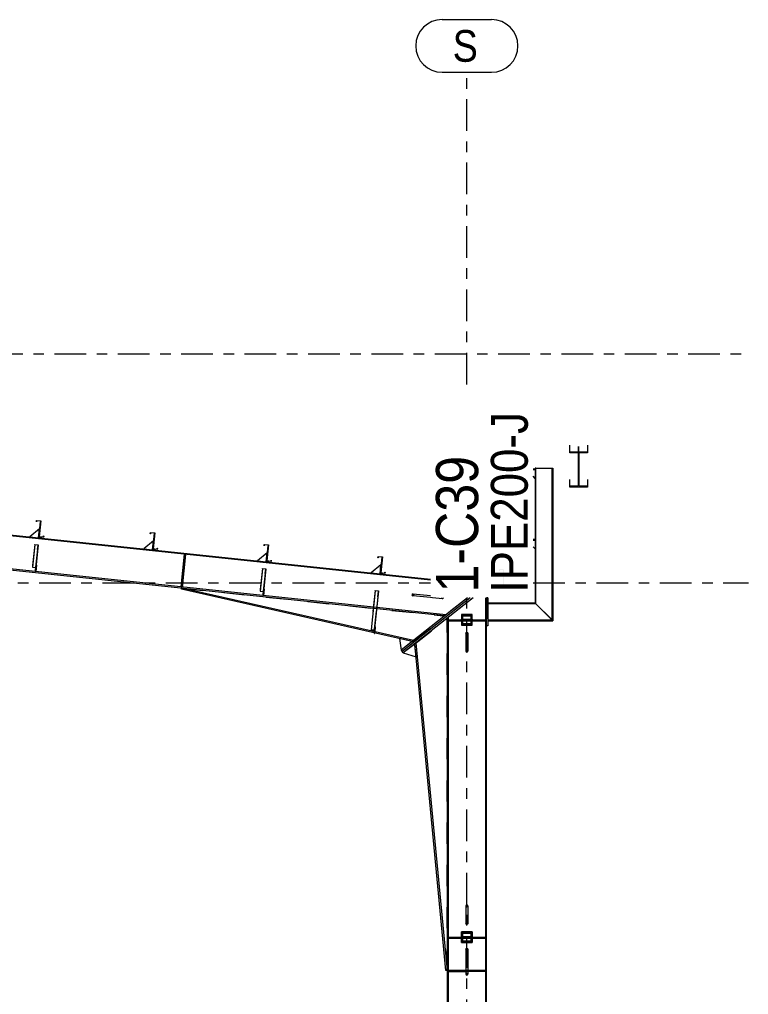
# Model space of a CAD drawing. Header units: millimetres. Extents: x -65 to 757, y -38 to 536.
# Drawn here: x 510.1 to 579.2, y 52.9 to 145.2 of the extents above; entities that cross this region are included whole.
import ezdxf

# ---------------------------------------------------------------- set-up
doc = ezdxf.new("R2010")
doc.units = ezdxf.units.MM
for name, pattern in [('XKITLINE00', [0]), ('XKITLINE02', [4, 2, -2]), ('XKITLINE03', [6, 3, -1, 1, -1])]:
    doc.linetypes.add(name, pattern=pattern)
for name, color, linetype, lineweight in [('Part', 2, 'Continuous', 0), ('PartMark', 7, 'Continuous', 0), ('S-grid', 1, 'Continuous', 0)]:
    doc.layers.add(name, color=color, linetype=linetype, lineweight=lineweight)
doc.styles.add('ARIAL', font='ARIAL.TTF')

# ---------------------------------------------------------------- blocks, each defined once
blk = doc.blocks.new('*A12')
at = {"layer": 'Part'}
blk.add_hatch(color=3, dxfattribs=at).paths.add_polyline_path([(544.732, 92.793), (544.744, 92.903), (544.759, 92.901), (544.746, 92.777), (544.331, 92.82), (544.489, 94.314), (544.104, 94.354), (544.093, 94.245), (544.078, 94.247), (544.091, 94.371), (544.505, 94.327), (544.348, 92.834)], flags=17)
blk = doc.blocks.new('*A13')
at = {"layer": 'Part'}
blk.add_hatch(color=3, dxfattribs=at).paths.add_polyline_path([(533.959, 93.93), (533.97, 94.039), (533.985, 94.037), (533.972, 93.913), (533.558, 93.957), (533.715, 95.45), (533.331, 95.491), (533.319, 95.381), (533.304, 95.383), (533.317, 95.507), (533.732, 95.463), (533.574, 93.97)], flags=17)
blk = doc.blocks.new('*A14')
at = {"layer": 'Part'}
blk.add_hatch(color=3, dxfattribs=at).paths.add_polyline_path([(523.185, 95.066), (523.197, 95.175), (523.212, 95.174), (523.198, 95.049), (522.784, 95.093), (522.942, 96.587), (522.557, 96.627), (522.546, 96.518), (522.531, 96.519), (522.544, 96.644), (522.958, 96.6), (522.801, 95.106)], flags=17)
blk = doc.blocks.new('*A15')
at = {"layer": 'Part'}
blk.add_hatch(color=3, dxfattribs=at).paths.add_polyline_path([(512.412, 96.202), (512.423, 96.312), (512.438, 96.31), (512.425, 96.186), (512.011, 96.229), (512.168, 97.723), (511.783, 97.763), (511.772, 97.654), (511.757, 97.656), (511.77, 97.78), (512.185, 97.736), (512.027, 96.243)], flags=17)
blk = doc.blocks.new('*A21')
at = {"layer": 'Part'}
blk.add_hatch(color=3, dxfattribs=at).paths.add_polyline_path([(562.25, 104.182), (562.25, 104.29), (563.917, 104.29), (563.917, 104.182), (563.117, 104.182), (563.117, 101.048), (563.917, 101.048), (563.917, 100.939), (562.25, 100.939), (562.25, 101.048), (563.05, 101.048), (563.05, 104.182)], flags=17)
blk = doc.blocks.new('*A105')
at = {"layer": 'Part'}
h = blk.add_hatch(color=3, dxfattribs=at)
h.paths.add_polyline_path([(552.083, 87.969), (552.083, 88.802), (552.917, 88.802), (552.917, 87.969)], flags=17)
h.paths.add_polyline_path([(552.117, 88.769), (552.117, 88.002), (552.883, 88.002), (552.883, 88.769)])
blk = doc.blocks.new('*A106')
at = {"layer": 'Part'}
blk.add_hatch(color=3, dxfattribs=at).paths.add_polyline_path([(555.558, 92.992), (555.558, 93.117), (555.975, 93.117), (555.975, 91.601), (555.558, 91.601), (555.558, 91.726), (555.573, 91.726), (555.573, 91.616), (555.96, 91.616), (555.96, 93.102), (555.573, 93.102), (555.573, 92.992)], flags=17)
blk = doc.blocks.new('*A107')
at = {"layer": 'Part'}
blk.add_hatch(color=3, dxfattribs=at).paths.add_polyline_path([(533.144, 93.209), (533.146, 93.23), (533.477, 93.195), (533.433, 92.775), (533.416, 92.777), (533.458, 93.175)], flags=17)
blk = doc.blocks.new('*A108')
at = {"layer": 'Part'}
blk.add_hatch(color=3, dxfattribs=at).paths.add_polyline_path([(543.817, 91.125), (543.82, 91.153), (544.152, 91.118), (544.093, 90.559), (544.076, 90.561), (544.132, 91.092)], flags=17)
blk = doc.blocks.new('*A150')
at = {"layer": 'Part'}
blk.add_hatch(color=3, dxfattribs=at).paths.add_polyline_path([(552.5, 85.512), (552.559, 85.485), (552.583, 85.42), (552.559, 85.356), (552.5, 85.329), (552.441, 85.356), (552.417, 85.42), (552.441, 85.485)], flags=17)
blk = doc.blocks.new('*A151')
at = {"layer": 'Part'}
h = blk.add_hatch(color=3, dxfattribs=at)
h.paths.add_polyline_path([(552.083, 57.917), (552.083, 58.75), (552.917, 58.75), (552.917, 57.917)], flags=17)
h.paths.add_polyline_path([(552.117, 58.717), (552.117, 57.95), (552.883, 57.95), (552.883, 58.717)])
blk = doc.blocks.new('*A155')
at = {"layer": 'Part'}
blk.add_hatch(color=3, dxfattribs=at).paths.add_polyline_path([(511.596, 95.481), (511.599, 95.502), (511.93, 95.467), (511.886, 95.048), (511.869, 95.049), (511.911, 95.448)], flags=17)
blk = doc.blocks.new('*A168')
at = {"layer": 'Part'}
blk.add_hatch(color=3, dxfattribs=at).paths.add_polyline_path([(552.5, 54.932), (552.559, 54.904), (552.583, 54.834), (552.559, 54.764), (552.5, 54.735), (552.441, 54.764), (552.417, 54.834), (552.441, 54.904)], flags=17)
blk = doc.blocks.new('*A170')
at = {"layer": 'Part'}
blk.add_hatch(color=3, dxfattribs=at).paths.add_polyline_path([(547.409, 90.82), (547.48, 90.788), (547.505, 90.726), (547.468, 90.671), (547.392, 90.654), (547.321, 90.686), (547.297, 90.748), (547.333, 90.803)], flags=17)
blk = doc.blocks.new('*A172')
at = {"layer": 'Part'}
blk.add_hatch(color=3, dxfattribs=at).paths.add_polyline_path([(544.732, 92.793), (544.744, 92.903), (544.759, 92.901), (544.746, 92.777), (544.331, 92.82), (544.489, 94.314), (544.104, 94.354), (544.093, 94.245), (544.078, 94.247), (544.091, 94.371), (544.505, 94.327), (544.348, 92.834)], flags=17)
blk = doc.blocks.new('*A173')
at = {"layer": 'Part'}
blk.add_hatch(color=3, dxfattribs=at).paths.add_polyline_path([(533.959, 93.93), (533.97, 94.039), (533.985, 94.037), (533.972, 93.913), (533.558, 93.957), (533.715, 95.45), (533.331, 95.491), (533.319, 95.381), (533.304, 95.383), (533.317, 95.507), (533.732, 95.463), (533.574, 93.97)], flags=17)
blk = doc.blocks.new('*A174')
at = {"layer": 'Part'}
blk.add_hatch(color=3, dxfattribs=at).paths.add_polyline_path([(523.185, 95.066), (523.197, 95.175), (523.212, 95.174), (523.198, 95.049), (522.784, 95.093), (522.942, 96.587), (522.557, 96.627), (522.546, 96.518), (522.531, 96.519), (522.544, 96.644), (522.958, 96.6), (522.801, 95.106)], flags=17)
blk = doc.blocks.new('*A175')
at = {"layer": 'Part'}
blk.add_hatch(color=3, dxfattribs=at).paths.add_polyline_path([(512.412, 96.202), (512.423, 96.312), (512.438, 96.31), (512.425, 96.186), (512.011, 96.229), (512.168, 97.723), (511.783, 97.763), (511.772, 97.654), (511.757, 97.656), (511.77, 97.78), (512.185, 97.736), (512.027, 96.243)], flags=17)
blk = doc.blocks.new('*A176')
at = {"layer": 'Part'}
blk.add_hatch(color=3, dxfattribs=at).paths.add_polyline_path([(552.5, 61.4), (552.559, 61.373), (552.583, 61.309), (552.559, 61.244), (552.5, 61.217), (552.441, 61.244), (552.417, 61.309), (552.441, 61.373)], flags=17)
blk = doc.blocks.new('*A476')
at = {"layer": 'S-grid', "color": 1, "linetype": 'XKITLINE03', "lineweight": 0}
blk.add_line((441.464, 113.542), (579.167, 113.542), dxfattribs=at)
blk = doc.blocks.new('*A477')
at = {"layer": 'S-grid', "color": 1, "linetype": 'XKITLINE03', "lineweight": 0}
for p, q in [((-10, 91.875), (549.075, 91.875)), ((558.775, 91.875), (579.167, 91.875))]:
    blk.add_line(p, q, dxfattribs=at)
blk = doc.blocks.new('*A494')
at = {"layer": 'Part', "color": 2, "linetype": 'XKITLINE00', "lineweight": 0}
for p, q in [((544.078, 94.247), (544.091, 94.371)), ((544.093, 94.245), (544.078, 94.247)), ((544.091, 94.371), (544.505, 94.327)), ((544.104, 94.354), (544.093, 94.245)), ((544.489, 94.314), (544.104, 94.354)), ((544.331, 92.82), (544.489, 94.314)), ((544.505, 94.327), (544.348, 92.834)), ((544.746, 92.777), (544.331, 92.82)), ((544.348, 92.834), (544.732, 92.793)), ((544.732, 92.793), (544.744, 92.903)), ((544.744, 92.903), (544.759, 92.901)), ((544.759, 92.901), (544.746, 92.777))]:
    blk.add_line(p, q, dxfattribs=at)
blk = doc.blocks.new('*A495')
at = {"layer": 'Part', "color": 2, "linetype": 'XKITLINE00', "lineweight": 0}
for p, q in [((533.304, 95.383), (533.317, 95.507)), ((533.319, 95.381), (533.304, 95.383)), ((533.317, 95.507), (533.732, 95.463)), ((533.331, 95.491), (533.319, 95.381)), ((533.715, 95.45), (533.331, 95.491)), ((533.558, 93.957), (533.715, 95.45)), ((533.732, 95.463), (533.574, 93.97)), ((533.972, 93.913), (533.558, 93.957)), ((533.574, 93.97), (533.959, 93.93)), ((533.959, 93.93), (533.97, 94.039)), ((533.97, 94.039), (533.985, 94.037)), ((533.985, 94.037), (533.972, 93.913))]:
    blk.add_line(p, q, dxfattribs=at)
blk = doc.blocks.new('*A496')
at = {"layer": 'Part', "color": 2, "linetype": 'XKITLINE00', "lineweight": 0}
for p, q in [((522.531, 96.519), (522.544, 96.644)), ((522.546, 96.518), (522.531, 96.519)), ((522.544, 96.644), (522.958, 96.6)), ((522.557, 96.627), (522.546, 96.518)), ((522.942, 96.587), (522.557, 96.627)), ((522.784, 95.093), (522.942, 96.587)), ((522.958, 96.6), (522.801, 95.106)), ((523.198, 95.049), (522.784, 95.093)), ((522.801, 95.106), (523.185, 95.066)), ((523.185, 95.066), (523.197, 95.175)), ((523.197, 95.175), (523.212, 95.174)), ((523.212, 95.174), (523.198, 95.049))]:
    blk.add_line(p, q, dxfattribs=at)
blk = doc.blocks.new('*A497')
at = {"layer": 'Part', "color": 2, "linetype": 'XKITLINE00', "lineweight": 0}
for p, q in [((511.757, 97.656), (511.77, 97.78)), ((511.772, 97.654), (511.757, 97.656)), ((511.77, 97.78), (512.185, 97.736)), ((511.783, 97.763), (511.772, 97.654)), ((512.168, 97.723), (511.783, 97.763)), ((512.011, 96.229), (512.168, 97.723)), ((512.185, 97.736), (512.027, 96.243)), ((512.425, 96.186), (512.011, 96.229)), ((512.027, 96.243), (512.412, 96.202)), ((512.412, 96.202), (512.423, 96.312)), ((512.423, 96.312), (512.438, 96.31)), ((512.438, 96.31), (512.425, 96.186))]:
    blk.add_line(p, q, dxfattribs=at)
blk = doc.blocks.new('*A503')
at = {"layer": 'Part', "color": 2, "linetype": 'XKITLINE00', "lineweight": 0}
for p, q in [((562.25, 104.182), (562.25, 104.906)), ((563.917, 104.906), (563.917, 104.182)), ((562.25, 104.29), (563.917, 104.29)), ((563.05, 104.182), (562.25, 104.182)), ((563.05, 104.182), (563.05, 101.048)), ((563.917, 104.182), (563.117, 104.182)), ((563.117, 104.182), (563.117, 101.048)), ((562.25, 100.939), (562.25, 101.663)), ((563.917, 101.663), (563.917, 100.939)), ((562.25, 101.048), (563.05, 101.048)), ((563.917, 100.939), (562.25, 100.939)), ((563.117, 101.048), (563.917, 101.048))]:
    blk.add_line(p, q, dxfattribs=at)
at = {"layer": 'Part', "color": 7, "linetype": 'XKITLINE02', "lineweight": 0}
for p, q in [((563.05, 104.797), (563.05, 104.182)), ((563.117, 104.182), (563.117, 104.797))]:
    blk.add_line(p, q, dxfattribs=at)
blk = doc.blocks.new('*A504')
at = {"layer": 'Part', "color": 7, "linetype": 'XKITLINE02', "lineweight": 0}
for p, q in [((552.917, 58.75), (552.083, 58.75)), ((552.083, 58.75), (552.083, 57.917)), ((552.117, 57.95), (552.117, 58.717)), ((552.117, 58.717), (552.883, 58.717)), ((552.883, 58.717), (552.883, 57.95)), ((552.917, 57.917), (552.917, 58.75)), ((552.083, 57.917), (552.917, 57.917)), ((552.883, 57.95), (552.117, 57.95))]:
    blk.add_line(p, q, dxfattribs=at)
blk = doc.blocks.new('*A764')
at = {"layer": 'S-grid', "color": 1, "linetype": 'XKITLINE03', "lineweight": 0}
for p, q in [((552.5, 110.659), (552.5, 140.208)), ((552.5, -4.565), (552.5, 90.458))]:
    blk.add_line(p, q, dxfattribs=at)
at = {"layer": 'S-grid', "color": 3, "style": 'ARIAL', "width": 0.85}
blk.add_text('S', height=3, dxfattribs=at).set_placement((551.166, 141.208))
blk = doc.blocks.new('*A771')
at = {"layer": 'Part', "color": 2, "linetype": 'XKITLINE00', "lineweight": 0}
for p, q in [((512.118, 97.643), (511.96, 96.151)), ((512.159, 97.638), (512.118, 97.643)), ((512.011, 96.229), (512.002, 96.147))]:
    blk.add_line(p, q, dxfattribs=at)
at = {"layer": 'Part', "color": 7, "linetype": 'XKITLINE02', "lineweight": 0}
for p, q in [((512.011, 96.229), (512.159, 97.638)), ((512.002, 96.147), (511.96, 96.151))]:
    blk.add_line(p, q, dxfattribs=at)
blk = doc.blocks.new('*A772')
at = {"layer": 'Part', "color": 2, "linetype": 'XKITLINE00', "lineweight": 0}
blk.add_line((512.048, 96.98), (511.132, 96.238), dxfattribs=at)
at = {"layer": 'Part', "color": 7, "linetype": 'XKITLINE02', "lineweight": 0}
for p, q in [((511.96, 96.151), (512.048, 96.98)), ((511.132, 96.238), (511.96, 96.151))]:
    blk.add_line(p, q, dxfattribs=at)
blk = doc.blocks.new('*A773')
at = {"layer": 'Part', "color": 2, "linetype": 'XKITLINE00', "lineweight": 0}
for p, q in [((511.663, 92.939), (511.702, 93.301)), ((511.77, 93.557), (511.705, 92.935)), ((511.729, 93.561), (511.77, 93.557))]:
    blk.add_line(p, q, dxfattribs=at)
at = {"layer": 'Part', "color": 7, "linetype": 'XKITLINE02', "lineweight": 0}
for p, q in [((511.702, 93.301), (511.729, 93.561)), ((511.705, 92.935), (511.663, 92.939)), ((511.677, 93.064), (511.718, 93.059))]:
    blk.add_line(p, q, dxfattribs=at)
blk = doc.blocks.new('*A774')
at = {"layer": 'Part', "color": 7, "linetype": 'XKITLINE02', "lineweight": 0}
for p, q in [((511.729, 93.561), (511.663, 92.939)), ((511.705, 92.935), (511.77, 93.557)), ((511.77, 93.557), (511.729, 93.561)), ((511.663, 92.939), (511.705, 92.935)), ((511.677, 93.064), (511.718, 93.059))]:
    blk.add_line(p, q, dxfattribs=at)
blk = doc.blocks.new('*A777')
at = {"layer": 'Part', "color": 2, "linetype": 'XKITLINE00', "lineweight": 0}
for p, q in [((552.083, 87.969), (552.083, 88.802)), ((552.083, 88.802), (552.917, 88.802)), ((552.117, 88.002), (552.117, 88.769)), ((552.117, 88.769), (552.883, 88.769)), ((552.883, 88.769), (552.883, 88.002)), ((552.917, 88.802), (552.917, 87.969)), ((552.917, 87.969), (552.083, 87.969)), ((552.883, 88.002), (552.117, 88.002))]:
    blk.add_line(p, q, dxfattribs=at)
blk = doc.blocks.new('*A779')
at = {"layer": 'Part', "color": 2, "linetype": 'XKITLINE00', "lineweight": 0}
for p, q in [((525.502, 91.263), (525.525, 91.368)), ((547.333, 86.338), (525.502, 91.263)), ((547.443, 86.424), (525.525, 91.368)), ((550.291, 88.67), (550.264, 88.759))]:
    blk.add_line(p, q, dxfattribs=at)
at = {"layer": 'Part', "color": 7, "linetype": 'XKITLINE02', "lineweight": 0}
for p, q in [((525.525, 91.368), (550.264, 88.759)), ((547.333, 86.338), (550.291, 88.67)), ((547.443, 86.424), (550.29, 88.671)), ((550.264, 88.759), (550.29, 88.671)), ((550.29, 88.671), (550.291, 88.67))]:
    blk.add_line(p, q, dxfattribs=at)
blk = doc.blocks.new('*A780')
at = {"layer": 'Part', "color": 2, "linetype": 'XKITLINE00', "lineweight": 0}
for p, q in [((522.891, 96.506), (522.734, 95.015)), ((522.933, 96.502), (522.891, 96.506)), ((522.784, 95.093), (522.775, 95.01))]:
    blk.add_line(p, q, dxfattribs=at)
at = {"layer": 'Part', "color": 7, "linetype": 'XKITLINE02', "lineweight": 0}
for p, q in [((522.784, 95.093), (522.933, 96.502)), ((522.775, 95.01), (522.734, 95.015))]:
    blk.add_line(p, q, dxfattribs=at)
blk = doc.blocks.new('*A781')
at = {"layer": 'Part', "color": 2, "linetype": 'XKITLINE00', "lineweight": 0}
blk.add_line((522.821, 95.843), (521.905, 95.102), dxfattribs=at)
at = {"layer": 'Part', "color": 7, "linetype": 'XKITLINE02', "lineweight": 0}
for p, q in [((521.905, 95.102), (522.734, 95.015)), ((522.734, 95.015), (522.821, 95.843))]:
    blk.add_line(p, q, dxfattribs=at)
blk = doc.blocks.new('*A782')
at = {"layer": 'Part', "color": 2, "linetype": 'XKITLINE00', "lineweight": 0}
for p, q in [((525.454, 91.485), (525.781, 94.584)), ((525.864, 94.576), (525.537, 91.476))]:
    blk.add_line(p, q, dxfattribs=at)
at = {"layer": 'Part', "color": 7, "linetype": 'XKITLINE02', "lineweight": 0}
for p, q in [((525.768, 94.46), (525.851, 94.451)), ((525.864, 94.576), (525.781, 94.584)), ((525.537, 91.476), (525.454, 91.485)), ((525.55, 91.6), (525.467, 91.609))]:
    blk.add_line(p, q, dxfattribs=at)
blk = doc.blocks.new('*A783')
at = {"layer": 'Part', "color": 7, "linetype": 'XKITLINE02', "lineweight": 0}
for p, q in [((525.781, 94.584), (525.454, 91.485)), ((525.537, 91.476), (525.864, 94.576)), ((525.768, 94.46), (525.851, 94.451)), ((525.864, 94.576), (525.781, 94.584)), ((525.454, 91.485), (525.537, 91.476)), ((525.467, 91.609), (525.55, 91.6))]:
    blk.add_line(p, q, dxfattribs=at)
blk = doc.blocks.new('*A784')
at = {"layer": 'Part', "color": 2, "linetype": 'XKITLINE00', "lineweight": 0}
for p, q in [((533.144, 93.209), (533.146, 93.23)), ((533.146, 93.23), (533.477, 93.195)), ((533.144, 93.209), (532.92, 91.09)), ((533.458, 93.175), (533.144, 93.209)), ((533.416, 92.777), (533.209, 90.808)), ((533.477, 93.195), (533.249, 91.029)), ((533.416, 92.777), (533.458, 93.175)), ((533.416, 92.777), (533.433, 92.775)), ((532.92, 91.09), (533.235, 91.057)), ((533.209, 90.808), (533.225, 90.806))]:
    blk.add_line(p, q, dxfattribs=at)
at = {"layer": 'Part', "color": 7, "linetype": 'XKITLINE02', "lineweight": 0}
for p, q in [((532.921, 91.103), (533.253, 91.068)), ((533.225, 90.806), (533.249, 91.029))]:
    blk.add_line(p, q, dxfattribs=at)
blk = doc.blocks.new('*A785')
at = {"layer": 'Part', "color": 7, "linetype": 'XKITLINE02', "lineweight": 0}
for p, q in [((533.146, 93.23), (532.92, 91.09)), ((533.458, 93.175), (533.209, 90.808)), ((533.225, 90.806), (533.477, 93.195)), ((532.92, 91.09), (533.235, 91.057)), ((532.921, 91.103), (533.253, 91.068)), ((533.209, 90.808), (533.225, 90.806))]:
    blk.add_line(p, q, dxfattribs=at)
blk = doc.blocks.new('*A786')
at = {"layer": 'Part', "color": 2, "linetype": 'XKITLINE00', "lineweight": 0}
for p, q in [((533.665, 95.37), (533.507, 93.878)), ((533.706, 95.366), (533.665, 95.37)), ((533.558, 93.957), (533.549, 93.874))]:
    blk.add_line(p, q, dxfattribs=at)
at = {"layer": 'Part', "color": 7, "linetype": 'XKITLINE02', "lineweight": 0}
for p, q in [((533.558, 93.957), (533.706, 95.366)), ((533.549, 93.874), (533.507, 93.878))]:
    blk.add_line(p, q, dxfattribs=at)
blk = doc.blocks.new('*A787')
at = {"layer": 'Part', "color": 2, "linetype": 'XKITLINE00', "lineweight": 0}
blk.add_line((533.595, 94.707), (532.679, 93.966), dxfattribs=at)
at = {"layer": 'Part', "color": 7, "linetype": 'XKITLINE02', "lineweight": 0}
for p, q in [((533.507, 93.878), (533.595, 94.707)), ((532.679, 93.966), (533.507, 93.878))]:
    blk.add_line(p, q, dxfattribs=at)
blk = doc.blocks.new('*A788')
at = {"layer": 'Part', "color": 2, "linetype": 'XKITLINE00', "lineweight": 0}
for p, q in [((543.817, 91.125), (543.429, 87.443)), ((544.076, 90.561), (543.728, 87.262)), ((544.152, 91.118), (543.771, 87.51)), ((543.817, 91.125), (543.82, 91.153)), ((544.132, 91.092), (543.817, 91.125)), ((543.82, 91.153), (544.152, 91.118)), ((544.076, 90.561), (544.132, 91.092)), ((544.076, 90.561), (544.093, 90.559)), ((543.429, 87.443), (543.744, 87.41))]:
    blk.add_line(p, q, dxfattribs=at)
at = {"layer": 'Part', "color": 7, "linetype": 'XKITLINE02', "lineweight": 0}
for p, q in [((543.43, 87.453), (543.761, 87.418)), ((543.728, 87.262), (543.724, 87.223)), ((543.724, 87.223), (543.741, 87.221)), ((543.741, 87.221), (543.771, 87.51))]:
    blk.add_line(p, q, dxfattribs=at)
blk = doc.blocks.new('*A789')
at = {"layer": 'Part', "color": 7, "linetype": 'XKITLINE02', "lineweight": 0}
for p, q in [((543.82, 91.153), (543.429, 87.443)), ((544.132, 91.092), (543.724, 87.223)), ((543.741, 87.221), (544.152, 91.118)), ((543.429, 87.443), (543.744, 87.41)), ((543.43, 87.453), (543.761, 87.418)), ((543.724, 87.223), (543.741, 87.221))]:
    blk.add_line(p, q, dxfattribs=at)
blk = doc.blocks.new('*A790')
at = {"layer": 'Part', "color": 2, "linetype": 'XKITLINE00', "lineweight": 0}
for p, q in [((544.438, 94.234), (544.281, 92.742)), ((544.48, 94.229), (544.438, 94.234)), ((544.331, 92.82), (544.322, 92.738))]:
    blk.add_line(p, q, dxfattribs=at)
at = {"layer": 'Part', "color": 7, "linetype": 'XKITLINE02', "lineweight": 0}
for p, q in [((544.331, 92.82), (544.48, 94.229)), ((544.322, 92.738), (544.281, 92.742))]:
    blk.add_line(p, q, dxfattribs=at)
blk = doc.blocks.new('*A791')
at = {"layer": 'Part', "color": 2, "linetype": 'XKITLINE00', "lineweight": 0}
blk.add_line((544.368, 93.571), (543.452, 92.829), dxfattribs=at)
at = {"layer": 'Part', "color": 7, "linetype": 'XKITLINE02', "lineweight": 0}
for p, q in [((544.281, 92.742), (544.368, 93.571)), ((543.452, 92.829), (544.281, 92.742))]:
    blk.add_line(p, q, dxfattribs=at)
blk = doc.blocks.new('*A792')
at = {"layer": 'Part', "color": 2, "linetype": 'XKITLINE00', "lineweight": 0}
for p, q in [((533.211, 90.667), (533.249, 91.029)), ((533.318, 91.284), (533.252, 90.662)), ((533.276, 91.288), (533.318, 91.284))]:
    blk.add_line(p, q, dxfattribs=at)
at = {"layer": 'Part', "color": 7, "linetype": 'XKITLINE02', "lineweight": 0}
for p, q in [((533.252, 90.662), (533.211, 90.667)), ((533.224, 90.791), (533.265, 90.787)), ((533.249, 91.029), (533.276, 91.288))]:
    blk.add_line(p, q, dxfattribs=at)
blk = doc.blocks.new('*A793')
at = {"layer": 'Part', "color": 7, "linetype": 'XKITLINE02', "lineweight": 0}
for p, q in [((533.276, 91.288), (533.211, 90.667)), ((533.211, 90.667), (533.252, 90.662)), ((533.224, 90.791), (533.265, 90.787)), ((533.252, 90.662), (533.318, 91.284)), ((533.318, 91.284), (533.276, 91.288))]:
    blk.add_line(p, q, dxfattribs=at)
blk = doc.blocks.new('*A794')
at = {"layer": 'Part', "color": 7, "linetype": 'XKITLINE02', "lineweight": 0}
for p, q in [((543.771, 87.51), (543.792, 87.71)), ((543.745, 87.259), (543.733, 87.15)), ((543.74, 87.213), (543.781, 87.208)), ((543.785, 87.249), (543.774, 87.141))]:
    blk.add_line(p, q, dxfattribs=at)
at = {"layer": 'Part', "color": 2, "linetype": 'XKITLINE00', "lineweight": 0}
for p, q in [((543.834, 87.706), (543.785, 87.249)), ((543.792, 87.71), (543.834, 87.706)), ((543.733, 87.15), (543.727, 87.088)), ((543.768, 87.084), (543.727, 87.088)), ((543.771, 87.51), (543.745, 87.259)), ((543.768, 87.084), (543.774, 87.141))]:
    blk.add_line(p, q, dxfattribs=at)
blk = doc.blocks.new('*A795')
at = {"layer": 'Part', "color": 7, "linetype": 'XKITLINE02', "lineweight": 0}
for p, q in [((543.792, 87.71), (543.727, 87.088)), ((543.768, 87.084), (543.834, 87.706)), ((543.834, 87.706), (543.792, 87.71)), ((543.727, 87.088), (543.768, 87.084)), ((543.74, 87.213), (543.781, 87.208))]:
    blk.add_line(p, q, dxfattribs=at)
blk = doc.blocks.new('*A796')
at = {"layer": 'Part', "color": 2, "linetype": 'XKITLINE00', "lineweight": 0}
for p, q in [((558.975, 102.734), (558.975, 102.636)), ((559.046, 102.734), (558.975, 102.734)), ((558.975, 102.594), (558.975, 95.969)), ((559.046, 89.888), (559.046, 102.734)), ((559.046, 102.734), (560.571, 102.734)), ((560.571, 88.362), (560.571, 102.734)), ((560.571, 102.734), (560.642, 102.734)), ((560.642, 102.734), (560.642, 88.292)), ((558.975, 95.927), (558.975, 89.958)), ((559.046, 89.888), (558.975, 89.958)), ((560.642, 88.292), (559.046, 89.888))]:
    blk.add_line(p, q, dxfattribs=at)
at = {"layer": 'Part', "color": 7, "linetype": 'XKITLINE02', "lineweight": 0}
for p, q in [((558.975, 102.734), (559.046, 102.734)), ((558.975, 102.636), (558.975, 102.594)), ((560.571, 102.734), (560.642, 102.734)), ((558.975, 95.969), (558.975, 95.927))]:
    blk.add_line(p, q, dxfattribs=at)
blk = doc.blocks.new('*A797')
at = {"layer": 'Part', "color": 2, "linetype": 'XKITLINE00', "lineweight": 0}
for p, q in [((552.56, 90.458), (546.278, 85.506)), ((552.829, 90.458), (546.381, 85.375)), ((546.278, 85.506), (546.381, 85.375))]:
    blk.add_line(p, q, dxfattribs=at)
blk = doc.blocks.new('*A798')
at = {"layer": 'Part', "color": 2, "linetype": 'XKITLINE00', "lineweight": 0}
for p, q in [((552.829, 90.458), (546.381, 85.375)), ((553.098, 90.458), (546.484, 85.244)), ((546.484, 85.244), (546.381, 85.375))]:
    blk.add_line(p, q, dxfattribs=at)
blk = doc.blocks.new('*A799')
at = {"layer": 'Part', "color": 2, "linetype": 'XKITLINE00', "lineweight": 0}
for p, q in [((558.975, 89.958), (554.475, 89.958)), ((559.046, 89.887), (554.475, 89.887)), ((560.571, 88.362), (558.975, 89.958)), ((554.475, 88.362), (560.571, 88.362)), ((554.475, 88.292), (560.642, 88.292)), ((560.571, 88.362), (560.642, 88.292))]:
    blk.add_line(p, q, dxfattribs=at)
at = {"layer": 'Part', "color": 7, "linetype": 'XKITLINE02', "lineweight": 0}
blk.add_line((554.475, 89.958), (554.475, 88.292), dxfattribs=at)
blk = doc.blocks.new('*A800')
at = {"layer": 'Part', "color": 2, "linetype": 'XKITLINE00', "lineweight": 0}
for p, q in [((554.475, 90.458), (554.375, 90.458)), ((554.475, 90.458), (554.475, 87.792)), ((554.475, 87.792), (554.375, 87.792))]:
    blk.add_line(p, q, dxfattribs=at)
at = {"layer": 'Part', "color": 7, "linetype": 'XKITLINE02', "lineweight": 0}
blk.add_line((554.375, 90.458), (554.375, 87.792), dxfattribs=at)
blk = doc.blocks.new('*A801')
at = {"layer": 'Part', "color": 7, "linetype": 'XKITLINE02', "lineweight": 0}
for p, q in [((558.775, 95.927), (558.975, 95.927)), ((558.975, 95.927), (558.975, 95.094))]:
    blk.add_line(p, q, dxfattribs=at)
at = {"layer": 'Part', "color": 2, "linetype": 'XKITLINE00', "lineweight": 0}
blk.add_line((558.975, 95.094), (558.775, 95.294), dxfattribs=at)
blk = doc.blocks.new('*A802')
at = {"layer": 'Part', "color": 2, "linetype": 'XKITLINE00', "lineweight": 0}
for p, q in [((558.975, 95.969), (558.775, 95.969)), ((558.775, 95.927), (558.975, 95.927)), ((558.975, 95.927), (558.975, 95.969))]:
    blk.add_line(p, q, dxfattribs=at)
blk = doc.blocks.new('*A803')
at = {"layer": 'Part', "color": 2, "linetype": 'XKITLINE00', "lineweight": 0}
for p, q in [((552, 88.344), (550.742, 88.344)), ((550.742, 88.26), (550.742, 88.344)), ((552, 88.26), (550.742, 88.26)), ((554.258, 88.344), (553, 88.344)), ((554.258, 88.26), (553, 88.26)), ((554.258, 88.344), (554.258, 88.26))]:
    blk.add_line(p, q, dxfattribs=at)
at = {"layer": 'Part', "color": 7, "linetype": 'XKITLINE02', "lineweight": 0}
for p, q in [((550.867, 88.26), (550.867, 88.344)), ((553, 88.344), (552, 88.344)), ((553, 88.26), (552, 88.26)), ((554.133, 88.26), (554.133, 88.344))]:
    blk.add_line(p, q, dxfattribs=at)
blk = doc.blocks.new('*A804')
at = {"layer": 'Part', "color": 2, "linetype": 'XKITLINE00', "lineweight": 0}
for p, q in [((553, 88.885), (552, 88.885)), ((552, 88.885), (552, 87.885)), ((553, 87.885), (553, 88.885)), ((552, 87.885), (553, 87.885))]:
    blk.add_line(p, q, dxfattribs=at)
blk = doc.blocks.new('*A805')
at = {"layer": 'Part', "color": 7, "linetype": 'XKITLINE02', "lineweight": 0}
for p, q in [((552, 88.344), (552, 88.427)), ((552, 88.427), (553, 88.427)), ((553, 88.344), (552, 88.344)), ((553, 88.427), (553, 88.344))]:
    blk.add_line(p, q, dxfattribs=at)
blk = doc.blocks.new('*A809')
at = {"layer": 'Part', "color": 7, "linetype": 'XKITLINE02', "lineweight": 0}
for p, q in [((547.473, 86.024), (546.484, 85.244)), ((547.689, 84.857), (547.583, 85.977))]:
    blk.add_line(p, q, dxfattribs=at)
at = {"layer": 'Part', "color": 2, "linetype": 'XKITLINE00', "lineweight": 0}
for p, q in [((547.583, 85.977), (547.473, 86.024)), ((546.484, 85.244), (547.689, 84.857))]:
    blk.add_line(p, q, dxfattribs=at)
blk = doc.blocks.new('*A810')
at = {"layer": 'Part', "color": 2, "linetype": 'XKITLINE00', "lineweight": 0}
for p, q in [((546.114, 86.613), (546.278, 85.506)), ((547.211, 86.366), (547.235, 86.261))]:
    blk.add_line(p, q, dxfattribs=at)
at = {"layer": 'Part', "color": 7, "linetype": 'XKITLINE02', "lineweight": 0}
for p, q in [((547.211, 86.366), (546.114, 86.613)), ((547.235, 86.261), (546.278, 85.506))]:
    blk.add_line(p, q, dxfattribs=at)
blk = doc.blocks.new('*A812')
at = {"layer": 'Part', "color": 7, "linetype": 'XKITLINE02', "lineweight": 0}
for p, q in [((558.775, 102.594), (558.975, 102.594)), ((558.975, 102.594), (558.975, 101.761))]:
    blk.add_line(p, q, dxfattribs=at)
at = {"layer": 'Part', "color": 2, "linetype": 'XKITLINE00', "lineweight": 0}
blk.add_line((558.975, 101.761), (558.775, 101.961), dxfattribs=at)
blk = doc.blocks.new('*A813')
at = {"layer": 'Part', "color": 2, "linetype": 'XKITLINE00', "lineweight": 0}
for p, q in [((558.975, 102.636), (558.775, 102.636)), ((558.775, 102.594), (558.975, 102.594)), ((558.975, 102.594), (558.975, 102.636))]:
    blk.add_line(p, q, dxfattribs=at)
blk = doc.blocks.new('*A954')
at = {"layer": 'Part', "color": 7, "linetype": 'XKITLINE02', "lineweight": 0}
for p, q in [((454.698, 98.839), (455.048, 102.154)), ((457.784, 98.513), (457.453, 98.548)), ((457.796, 98.621), (457.464, 98.656)), ((552.56, 90.458), (550.388, 88.746)), ((543.984, 89.53), (543.653, 89.565)), ((543.973, 89.423), (543.641, 89.458))]:
    blk.add_line(p, q, dxfattribs=at)
at = {"layer": 'Part', "color": 2, "linetype": 'XKITLINE00', "lineweight": 0}
for p, q in [((549.075, 92.127), (455.037, 102.046)), ((455.048, 102.154), (549.075, 92.236)), ((457.453, 98.548), (454.698, 98.839)), ((457.464, 98.656), (454.71, 98.947)), ((543.641, 89.458), (457.784, 98.513)), ((543.653, 89.565), (457.796, 98.621)), ((550.388, 88.746), (543.973, 89.423)), ((550.509, 88.842), (543.984, 89.53))]:
    blk.add_line(p, q, dxfattribs=at)
blk = doc.blocks.new('*A955')
at = {"layer": 'Part', "color": 7, "linetype": 'XKITLINE02', "lineweight": 0}
for p, q in [((553.098, 90.458), (550.625, 88.509)), ((550.742, 88.344), (550.742, 88.26)), ((554.258, 88.344), (554.258, 88.26)), ((550.742, 58.292), (550.742, 58.208)), ((554.258, 58.292), (554.258, 58.208)), ((550.625, 16.833), (554.375, 16.833))]:
    blk.add_line(p, q, dxfattribs=at)
at = {"layer": 'Part', "color": 2, "linetype": 'XKITLINE00', "lineweight": 0}
for p, q in [((554.258, 90.458), (554.258, 88.344)), ((554.375, 16.833), (554.375, 90.458)), ((550.625, 88.509), (550.625, 16.833)), ((550.742, 88.601), (550.742, 88.344)), ((550.742, 88.26), (550.742, 58.292)), ((554.258, 88.26), (554.258, 58.292)), ((550.742, 58.208), (550.742, 16.833)), ((554.258, 58.208), (554.258, 16.833))]:
    blk.add_line(p, q, dxfattribs=at)
blk = doc.blocks.new('*A956')
at = {"layer": 'Part', "color": 2, "linetype": 'XKITLINE00', "lineweight": 0}
for p, q in [((552.441, 61.373), (552.417, 61.309)), ((552.417, 61.309), (552.417, 60.027)), ((552.417, 61.309), (552.441, 61.244)), ((552.5, 61.4), (552.441, 61.373)), ((552.441, 61.244), (552.5, 61.217)), ((552.559, 61.373), (552.5, 61.4)), ((552.5, 61.217), (552.559, 61.244)), ((552.583, 61.309), (552.559, 61.373)), ((552.559, 61.244), (552.583, 61.309)), ((552.583, 61.309), (552.583, 60.027))]:
    blk.add_line(p, q, dxfattribs=at)
at = {"layer": 'Part', "color": 7, "linetype": 'XKITLINE02', "lineweight": 0}
for p, q in [((552.417, 60.027), (552.417, 59.604)), ((552.583, 60.027), (552.583, 59.604)), ((552.417, 59.604), (552.441, 59.657)), ((552.441, 59.55), (552.417, 59.604)), ((552.441, 59.657), (552.5, 59.68)), ((552.5, 59.528), (552.441, 59.55)), ((552.5, 59.68), (552.559, 59.657)), ((552.559, 59.55), (552.5, 59.528)), ((552.559, 59.657), (552.583, 59.604)), ((552.583, 59.604), (552.559, 59.55))]:
    blk.add_line(p, q, dxfattribs=at)
blk = doc.blocks.new('*A957')
at = {"layer": 'Part', "color": 7, "linetype": 'XKITLINE02', "lineweight": 0}
for p, q in [((552.417, 87.125), (552.441, 87.179)), ((552.417, 87.125), (552.417, 86.702)), ((552.441, 87.071), (552.417, 87.125)), ((552.441, 87.179), (552.5, 87.201)), ((552.5, 87.049), (552.441, 87.071)), ((552.5, 87.201), (552.559, 87.179)), ((552.559, 87.071), (552.5, 87.049)), ((552.559, 87.179), (552.583, 87.125)), ((552.583, 87.125), (552.559, 87.071)), ((552.583, 87.125), (552.583, 86.702))]:
    blk.add_line(p, q, dxfattribs=at)
at = {"layer": 'Part', "color": 2, "linetype": 'XKITLINE00', "lineweight": 0}
for p, q in [((552.417, 86.702), (552.417, 85.42)), ((552.583, 86.702), (552.583, 85.42)), ((552.441, 85.485), (552.417, 85.42)), ((552.417, 85.42), (552.441, 85.356)), ((552.5, 85.512), (552.441, 85.485)), ((552.441, 85.356), (552.5, 85.329)), ((552.559, 85.485), (552.5, 85.512)), ((552.5, 85.329), (552.559, 85.356)), ((552.583, 85.42), (552.559, 85.485)), ((552.559, 85.356), (552.583, 85.42))]:
    blk.add_line(p, q, dxfattribs=at)
blk = doc.blocks.new('*A958')
at = {"layer": 'Part', "color": 7, "linetype": 'XKITLINE02', "lineweight": 0}
for p, q in [((547.571, 86.101), (550.528, 88.432)), ((550.528, 88.432), (550.625, 88.386)), ((550.625, 55.175), (550.625, 88.386)), ((550.625, 55.175), (550.625, 88.386)), ((550.625, 88.386), (550.625, 88.386))]:
    blk.add_line(p, q, dxfattribs=at)
at = {"layer": 'Part', "color": 2, "linetype": 'XKITLINE00', "lineweight": 0}
for p, q in [((550.625, 88.386), (550.528, 88.432)), ((550.509, 55.164), (547.571, 86.101)), ((547.68, 86.187), (550.625, 55.175)), ((550.625, 55.175), (550.509, 55.164))]:
    blk.add_line(p, q, dxfattribs=at)
blk = doc.blocks.new('*A959')
at = {"layer": 'Part', "color": 2, "linetype": 'XKITLINE00', "lineweight": 0}
for p, q in [((552.083, 58.75), (552.083, 57.917)), ((552.083, 58.75), (552.917, 58.75)), ((552.117, 57.95), (552.117, 58.717)), ((552.117, 58.717), (552.883, 58.717)), ((552.883, 58.717), (552.883, 57.95)), ((552.917, 58.75), (552.917, 57.917)), ((552.917, 57.917), (552.083, 57.917)), ((552.883, 57.95), (552.117, 57.95))]:
    blk.add_line(p, q, dxfattribs=at)
blk = doc.blocks.new('*A961')
at = {"layer": 'Part', "color": 7, "linetype": 'XKITLINE02', "lineweight": 0}
for p, q in [((554.258, 55.175), (550.742, 55.175)), ((550.742, 55.175), (550.742, 55.092)), ((554.258, 55.092), (550.742, 55.092)), ((550.867, 55.092), (550.867, 55.175)), ((554.133, 55.092), (554.133, 55.175)), ((554.258, 55.092), (554.258, 55.175))]:
    blk.add_line(p, q, dxfattribs=at)
blk = doc.blocks.new('*A962')
at = {"layer": 'Part', "color": 2, "linetype": 'XKITLINE00', "lineweight": 0}
for p, q in [((552.417, 55.175), (550.742, 55.175)), ((550.742, 55.092), (552.417, 55.092)), ((554.258, 55.175), (552.583, 55.175)), ((554.258, 55.092), (552.583, 55.092))]:
    blk.add_line(p, q, dxfattribs=at)
at = {"layer": 'Part', "color": 7, "linetype": 'XKITLINE02', "lineweight": 0}
for p, q in [((550.742, 55.175), (550.742, 55.092)), ((550.867, 55.092), (550.867, 55.175)), ((552.583, 55.175), (552.417, 55.175)), ((552.583, 55.092), (552.417, 55.092)), ((554.133, 55.092), (554.133, 55.175)), ((554.258, 55.175), (554.258, 55.092))]:
    blk.add_line(p, q, dxfattribs=at)
blk = doc.blocks.new('*A963')
at = {"layer": 'Part', "color": 2, "linetype": 'XKITLINE00', "lineweight": 0}
for p, q in [((552, 58.292), (550.742, 58.292)), ((550.742, 58.208), (550.742, 58.292)), ((552, 58.208), (550.742, 58.208)), ((554.258, 58.292), (553, 58.292)), ((554.258, 58.208), (553, 58.208)), ((554.258, 58.292), (554.258, 58.208))]:
    blk.add_line(p, q, dxfattribs=at)
at = {"layer": 'Part', "color": 7, "linetype": 'XKITLINE02', "lineweight": 0}
for p, q in [((550.867, 58.208), (550.867, 58.292)), ((553, 58.292), (552, 58.292)), ((553, 58.208), (552, 58.208)), ((554.133, 58.208), (554.133, 58.292))]:
    blk.add_line(p, q, dxfattribs=at)
blk = doc.blocks.new('*A964')
at = {"layer": 'Part', "color": 7, "linetype": 'XKITLINE02', "lineweight": 0}
for p, q in [((552, 58.292), (552, 58.375)), ((552, 58.375), (553, 58.375)), ((553, 58.292), (552, 58.292)), ((553, 58.375), (553, 58.292))]:
    blk.add_line(p, q, dxfattribs=at)
blk = doc.blocks.new('*A965')
at = {"layer": 'Part', "color": 2, "linetype": 'XKITLINE00', "lineweight": 0}
for p, q in [((553, 58.833), (552, 58.833)), ((552, 58.833), (552, 57.833)), ((553, 57.833), (553, 58.833)), ((552, 57.833), (553, 57.833))]:
    blk.add_line(p, q, dxfattribs=at)
blk = doc.blocks.new('*A966')
at = {"layer": 'Part', "color": 7, "linetype": 'XKITLINE02', "lineweight": 0}
for p, q in [((554.258, 58.292), (550.742, 58.292)), ((550.742, 58.208), (550.742, 58.292)), ((554.258, 58.208), (550.742, 58.208)), ((550.867, 58.292), (550.867, 58.208)), ((554.133, 58.208), (554.133, 58.292)), ((554.258, 58.292), (554.258, 58.208))]:
    blk.add_line(p, q, dxfattribs=at)
blk = doc.blocks.new('*A967')
at = {"layer": 'Part', "color": 7, "linetype": 'XKITLINE02', "lineweight": 0}
for p, q in [((552, 58.375), (552, 58.292)), ((553, 58.375), (552, 58.375)), ((552, 58.292), (553, 58.292)), ((553, 58.292), (553, 58.375))]:
    blk.add_line(p, q, dxfattribs=at)
blk = doc.blocks.new('*A968')
at = {"layer": 'Part', "color": 7, "linetype": 'XKITLINE02', "lineweight": 0}
for p, q in [((552, 58.833), (553, 58.833)), ((552, 57.833), (552, 58.833)), ((553, 58.833), (553, 57.833)), ((553, 57.833), (552, 57.833))]:
    blk.add_line(p, q, dxfattribs=at)
blk = doc.blocks.new('*A998')
at = {"layer": 'Part', "color": 2, "linetype": 'XKITLINE00', "lineweight": 0}
for p, q in [((511.596, 95.481), (511.373, 93.363)), ((511.596, 95.481), (511.599, 95.502)), ((511.911, 95.448), (511.596, 95.481)), ((511.599, 95.502), (511.93, 95.467)), ((511.93, 95.467), (511.702, 93.301)), ((511.869, 95.049), (511.911, 95.448)), ((511.869, 95.049), (511.662, 93.081)), ((511.886, 95.048), (511.869, 95.049)), ((511.373, 93.363), (511.688, 93.33)), ((511.662, 93.081), (511.678, 93.079))]:
    blk.add_line(p, q, dxfattribs=at)
at = {"layer": 'Part', "color": 7, "linetype": 'XKITLINE02', "lineweight": 0}
for p, q in [((511.374, 93.376), (511.706, 93.341)), ((511.702, 93.301), (511.678, 93.079))]:
    blk.add_line(p, q, dxfattribs=at)
blk = doc.blocks.new('*A999')
at = {"layer": 'Part', "color": 7, "linetype": 'XKITLINE02', "lineweight": 0}
for p, q in [((511.599, 95.502), (511.373, 93.363)), ((511.911, 95.448), (511.662, 93.081)), ((511.678, 93.079), (511.93, 95.467)), ((511.373, 93.363), (511.688, 93.33)), ((511.374, 93.376), (511.706, 93.341)), ((511.662, 93.081), (511.678, 93.079))]:
    blk.add_line(p, q, dxfattribs=at)
blk = doc.blocks.new('*A1027')
at = {"layer": 'Part', "color": 7, "linetype": 'XKITLINE02', "lineweight": 0}
for p, q in [((552.417, 57.211), (552.441, 57.261)), ((552.441, 57.261), (552.5, 57.282)), ((552.5, 57.282), (552.559, 57.261)), ((552.559, 57.261), (552.583, 57.211)), ((552.417, 57.211), (552.417, 56.653)), ((552.441, 57.161), (552.417, 57.211)), ((552.5, 57.141), (552.441, 57.161)), ((552.559, 57.161), (552.5, 57.141)), ((552.583, 57.211), (552.559, 57.161)), ((552.583, 57.211), (552.583, 56.653))]:
    blk.add_line(p, q, dxfattribs=at)
at = {"layer": 'Part', "color": 2, "linetype": 'XKITLINE00', "lineweight": 0}
for p, q in [((552.417, 56.653), (552.417, 54.834)), ((552.583, 56.653), (552.583, 54.834)), ((552.441, 54.904), (552.417, 54.834)), ((552.417, 54.834), (552.441, 54.764)), ((552.5, 54.932), (552.441, 54.904)), ((552.441, 54.764), (552.5, 54.735)), ((552.559, 54.904), (552.5, 54.932)), ((552.5, 54.735), (552.559, 54.764)), ((552.583, 54.834), (552.559, 54.904)), ((552.559, 54.764), (552.583, 54.834))]:
    blk.add_line(p, q, dxfattribs=at)
blk = doc.blocks.new('*A1033')
at = {"layer": 'Part', "color": 2, "linetype": 'XKITLINE00', "lineweight": 0}
for p, q in [((547.333, 90.803), (547.297, 90.748)), ((547.297, 90.748), (547.321, 90.686)), ((547.321, 90.686), (547.392, 90.654)), ((547.409, 90.82), (547.333, 90.803)), ((547.392, 90.654), (547.468, 90.671)), ((549.075, 90.477), (547.392, 90.654)), ((549.075, 90.644), (547.409, 90.82)), ((547.409, 90.82), (547.48, 90.788)), ((547.468, 90.671), (547.505, 90.726)), ((547.505, 90.726), (547.48, 90.788)), ((549.248, 90.458), (549.075, 90.477)), ((549.566, 90.425), (549.248, 90.458))]:
    blk.add_line(p, q, dxfattribs=at)
at = {"layer": 'Part', "color": 7, "linetype": 'XKITLINE02', "lineweight": 0}
for p, q in [((550.134, 90.449), (550.139, 90.458)), ((550.261, 90.458), (550.266, 90.435)), ((550.191, 90.359), (549.566, 90.425)), ((550.147, 90.388), (550.134, 90.449)), ((550.191, 90.359), (550.147, 90.388)), ((550.241, 90.378), (550.191, 90.359)), ((550.266, 90.435), (550.241, 90.378))]:
    blk.add_line(p, q, dxfattribs=at)
blk = doc.blocks.new('*A1034')
at = {"layer": 'Part', "color": 2, "linetype": 'XKITLINE00', "lineweight": 0}
for p, q in [((544.078, 94.247), (544.091, 94.371)), ((544.093, 94.245), (544.078, 94.247)), ((544.091, 94.371), (544.505, 94.327)), ((544.104, 94.354), (544.093, 94.245)), ((544.489, 94.314), (544.104, 94.354)), ((544.331, 92.82), (544.489, 94.314)), ((544.505, 94.327), (544.348, 92.834)), ((544.746, 92.777), (544.331, 92.82)), ((544.348, 92.834), (544.732, 92.793)), ((544.732, 92.793), (544.744, 92.903)), ((544.744, 92.903), (544.759, 92.901)), ((544.759, 92.901), (544.746, 92.777))]:
    blk.add_line(p, q, dxfattribs=at)
blk = doc.blocks.new('*A1035')
at = {"layer": 'Part', "color": 2, "linetype": 'XKITLINE00', "lineweight": 0}
for p, q in [((533.304, 95.383), (533.317, 95.507)), ((533.319, 95.381), (533.304, 95.383)), ((533.317, 95.507), (533.732, 95.463)), ((533.331, 95.491), (533.319, 95.381)), ((533.715, 95.45), (533.331, 95.491)), ((533.558, 93.957), (533.715, 95.45)), ((533.732, 95.463), (533.574, 93.97)), ((533.972, 93.913), (533.558, 93.957)), ((533.574, 93.97), (533.959, 93.93)), ((533.959, 93.93), (533.97, 94.039)), ((533.97, 94.039), (533.985, 94.037)), ((533.985, 94.037), (533.972, 93.913))]:
    blk.add_line(p, q, dxfattribs=at)
blk = doc.blocks.new('*A1036')
at = {"layer": 'Part', "color": 2, "linetype": 'XKITLINE00', "lineweight": 0}
for p, q in [((522.531, 96.519), (522.544, 96.644)), ((522.546, 96.518), (522.531, 96.519)), ((522.544, 96.644), (522.958, 96.6)), ((522.557, 96.627), (522.546, 96.518)), ((522.942, 96.587), (522.557, 96.627)), ((522.784, 95.093), (522.942, 96.587)), ((522.958, 96.6), (522.801, 95.106)), ((523.198, 95.049), (522.784, 95.093)), ((522.801, 95.106), (523.185, 95.066)), ((523.185, 95.066), (523.197, 95.175)), ((523.197, 95.175), (523.212, 95.174)), ((523.212, 95.174), (523.198, 95.049))]:
    blk.add_line(p, q, dxfattribs=at)
blk = doc.blocks.new('*A1037')
at = {"layer": 'Part', "color": 2, "linetype": 'XKITLINE00', "lineweight": 0}
for p, q in [((511.757, 97.656), (511.77, 97.78)), ((511.772, 97.654), (511.757, 97.656)), ((511.77, 97.78), (512.185, 97.736)), ((511.783, 97.763), (511.772, 97.654)), ((512.168, 97.723), (511.783, 97.763)), ((512.011, 96.229), (512.168, 97.723)), ((512.185, 97.736), (512.027, 96.243)), ((512.425, 96.186), (512.011, 96.229)), ((512.027, 96.243), (512.412, 96.202)), ((512.412, 96.202), (512.423, 96.312)), ((512.423, 96.312), (512.438, 96.31)), ((512.438, 96.31), (512.425, 96.186))]:
    blk.add_line(p, q, dxfattribs=at)
blk = doc.blocks.new('*A1039')
at = {"layer": 'S-grid', "color": 1, "linetype": 'XKITLINE00', "lineweight": 0}
for p, q in [((550.166, 145.208), (554.834, 145.208)), ((550.166, 140.208), (554.834, 140.208))]:
    blk.add_line(p, q, dxfattribs=at)
for centre, start, end in [((550.166, 142.708), 90, 270), ((554.834, 142.708), 270, 90)]:
    blk.add_arc(centre, 2.5, start, end, dxfattribs=at)
blk = doc.blocks.new('*A2078')
at = {"layer": 'PartMark', "color": 7, "style": 'ARIAL', "width": 0.85}
blk.add_text('IPE200-J', height=3.5, rotation=90.00021, dxfattribs=at).set_placement((558.275, 90.958))
at = {"layer": 'PartMark', "color": 3, "style": 'ARIAL', "width": 0.85}
blk.add_text('1-C39', height=4, rotation=90.00021, dxfattribs=at).set_placement((553.575, 90.958))

msp = doc.modelspace()

# ---------------------------------------------------------------- block references
at = {"lineweight": 0}
for name in ['*A1039', '*A764', '*A476', '*A2078', '*A503', '*A21', '*A813', '*A812', '*A796', '*A954', '*A772', '*A15', '*A175', '*A497', '*A1037', '*A771', '*A14', '*A174', '*A496', '*A1036', '*A780', '*A998', '*A999', '*A155', '*A781', '*A13', '*A173', '*A495', '*A1035', '*A786', '*A802', '*A801', '*A782', '*A783', '*A787', '*A12', '*A172', '*A494', '*A1034', '*A790', '*A477', '*A773', '*A774', '*A784', '*A785', '*A107', '*A791', '*A106', '*A779', '*A792', '*A793', '*A788', '*A789', '*A108', '*A797', '*A798', '*A170', '*A1033', '*A955', '*A800', '*A799', '*A804', '*A105', '*A777', '*A794', '*A795', '*A958', '*A803', '*A805', '*A957', '*A810', '*A809', '*A150', '*A176', '*A956', '*A963', '*A966', '*A965', '*A968', '*A964', '*A967', '*A151', '*A504', '*A959', '*A1027', '*A961', '*A962', '*A168']:
    msp.add_blockref(name, (0, 0), dxfattribs=at)

doc.saveas('drawing.dxf')
